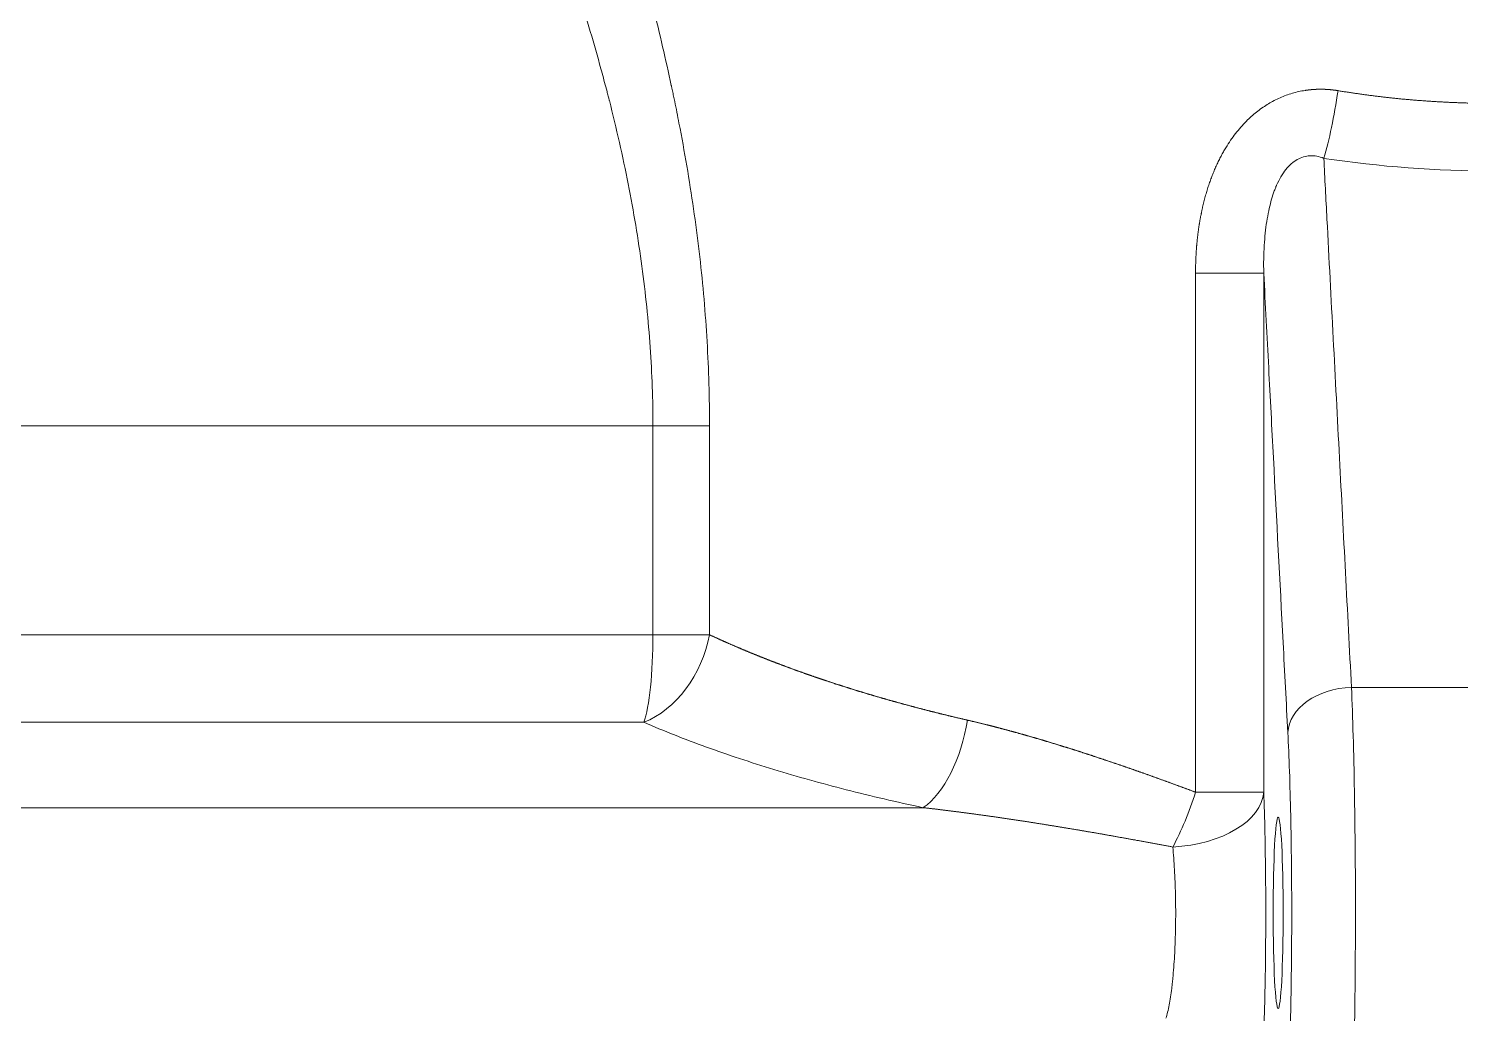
# Model space of a CAD drawing. Header units: millimetres. Extents: x 4664 to 8864, y -38 to 2932.
# Drawn here: x 8039.82 to 8059.36, y 1862 to 1875.44 of the extents above; entities that cross this region are included whole.
import ezdxf

# ---------------------------------------------------------------- set-up
doc = ezdxf.new("R2010")
doc.units = ezdxf.units.MM

msp = doc.modelspace()

# ---------------------------------------------------------------- linework, layer by layer
at = {"lineweight": 5}
for p, q in [((8055.747, 1872.103), (8055.747, 1865.017)), ((8056.678, 1872.103), (8055.747, 1872.103)), ((8056.678, 1865.017), (8056.678, 1872.103)), ((7986.918, 1870.016), (8049.112, 1870.016)), ((8048.339, 1870.016), (8048.339, 1867.166)), ((8049.112, 1867.166), (8049.112, 1870.016)), ((7986.918, 1867.166), (8049.112, 1867.166)), ((7987.445, 1865.971), (8048.214, 1865.971)), ((8056.678, 1865.017), (8055.747, 1865.017)), ((8052.029, 1864.806), (7999.933, 1864.806))]:
    msp.add_line(p, q, dxfattribs=at)
at = {"lineweight": 5, "extrusion": (0, 0, -1)}
for centre, major_axis, ratio, start_param, end_param in [((8057.498, 1874.593), (0.194, 1.291), 0.147239, 1.548635, 2.345114), ((8048.13, 1867.166), (0, -1.306), 0.160054, 4.712389, 5.867354), ((8048.13, 1867.166), (0.512, 1.201), 0.723925, 1.271257, 2.525329), ((8057.876, 1865.832), (0.869, 0.046), 0.706622, 3.215624, 4.749405), ((8051.974, 1866.001), (0.269, 1.278), 0.496345, 1.46651, 2.660432), ((8055.374, 1865.017), (-0.424, -1.235), 0.271308, 4.619582, 5.266853), ((8055.374, 1865.017), (-1.305, -0.048), 0.574398, 3.205572, 4.686148)]:
    msp.add_ellipse(centre, major_axis=major_axis, ratio=ratio, start_param=start_param, end_param=end_param, dxfattribs=at)
msp.add_ellipse((8056.875, 1863.37), major_axis=(0, 1.306), ratio=0.052408, dxfattribs=at)
at = {"lineweight": 5}
for points, knots in [([(8049.112, 1870.016), (8049.112, 1870.207), (8049.106, 1870.591), (8049.081, 1871.168), (8049.039, 1871.746), (8048.981, 1872.326), (8048.906, 1872.908), (8048.816, 1873.492), (8048.746, 1873.882), (8048.69, 1874.175), (8048.671, 1874.273), (8048.641, 1874.419), (8048.626, 1874.493), (8048.608, 1874.578), (8048.599, 1874.621), (8048.594, 1874.643), (8048.592, 1874.653), (8048.591, 1874.659), (8048.59, 1874.661), (8048.59, 1874.663), (8048.59, 1874.663), (8048.59, 1874.664), (8048.59, 1874.664), (8048.59, 1874.664), (8048.59, 1874.664), (8048.59, 1874.664), (8048.552, 1874.84), (8048.473, 1875.193), (8048.345, 1875.722), (8048.207, 1876.251), (8048.111, 1876.604), (8048.011, 1876.957), (8047.961, 1877.133), (8047.857, 1877.486), (8047.804, 1877.662), (8047.697, 1878.015), (8047.642, 1878.191), (8047.56, 1878.455), (8047.518, 1878.588), (8047.469, 1878.742), (8047.445, 1878.819), (8047.432, 1878.858), (8047.426, 1878.877), (8047.423, 1878.886), (8047.422, 1878.891), (8047.421, 1878.894), (8047.421, 1878.895), (8047.42, 1878.895), (8047.42, 1878.896), (8047.42, 1878.896), (8047.42, 1878.896), (8047.42, 1878.896), (8047.315, 1879.224), (8047.211, 1879.548), (8047.056, 1880.026), (8046.953, 1880.342), (8046.802, 1880.809), (8046.655, 1881.269), (8046.512, 1881.721), (8046.421, 1882.018), (8046.354, 1882.239), (8046.321, 1882.349), (8046.284, 1882.476), (8046.265, 1882.54), (8046.256, 1882.572), (8046.251, 1882.587), (8046.249, 1882.595), (8046.248, 1882.599), (8046.247, 1882.601), (8046.247, 1882.602), (8046.247, 1882.603), (8046.247, 1882.603), (8046.247, 1882.603), (8046.161, 1882.899), (8046.082, 1883.186), (8045.939, 1883.738), (8045.876, 1884.005), (8045.766, 1884.518), (8045.72, 1884.764), (8045.647, 1885.238), (8045.62, 1885.464), (8045.603, 1885.681)], [0, 0, 0, 0, 0.03125, 0.0625, 0.09375, 0.125, 0.15625, 0.1875, 0.21875, 0.21875, 0.234375, 0.234375, 0.242187, 0.246094, 0.248047, 0.249023, 0.249512, 0.249756, 0.249878, 0.249939, 0.249969, 0.249985, 0.249992, 0.249996, 0.249996, 0.25, 0.25, 0.28125, 0.3125, 0.34375, 0.375, 0.375, 0.40625, 0.40625, 0.4375, 0.4375, 0.46875, 0.46875, 0.484375, 0.492187, 0.496094, 0.498047, 0.499023, 0.499512, 0.499756, 0.499878, 0.499939, 0.499969, 0.499985, 0.499992, 0.499992, 0.5, 0.5, 0.5625, 0.5625, 0.59375, 0.625, 0.65625, 0.6875, 0.71875, 0.71875, 0.734375, 0.742187, 0.746094, 0.748047, 0.749023, 0.749512, 0.749756, 0.749878, 0.749939, 0.749969, 0.749969, 0.75, 0.75, 0.8125, 0.8125, 0.875, 0.875, 0.9375, 0.9375, 1, 1, 1, 1]), ([(8044.471, 1884.588), (8044.481, 1884.505), (8044.492, 1884.418), (8044.52, 1884.237), (8044.536, 1884.143), (8044.574, 1883.946), (8044.595, 1883.844), (8044.642, 1883.631), (8044.669, 1883.52), (8044.727, 1883.29), (8044.759, 1883.171), (8044.828, 1882.923), (8044.865, 1882.794), (8044.946, 1882.528), (8044.989, 1882.39), (8045.059, 1882.176), (8045.083, 1882.103), (8045.12, 1881.992), (8045.139, 1881.936), (8045.161, 1881.87), (8045.173, 1881.837), (8045.179, 1881.82), (8045.181, 1881.812), (8045.183, 1881.808), (8045.184, 1881.806), (8045.184, 1881.805), (8045.184, 1881.804), (8045.184, 1881.804), (8045.184, 1881.804), (8045.184, 1881.804), (8045.184, 1881.804), (8045.184, 1881.804), (8045.184, 1881.804), (8045.2, 1881.758), (8045.234, 1881.661), (8045.29, 1881.501), (8045.354, 1881.324), (8045.424, 1881.131), (8045.501, 1880.921), (8045.585, 1880.694), (8045.646, 1880.531), (8045.694, 1880.404), (8045.718, 1880.339), (8045.748, 1880.261), (8045.763, 1880.222), (8045.77, 1880.202), (8045.774, 1880.192), (8045.776, 1880.187), (8045.777, 1880.185), (8045.777, 1880.184), (8045.777, 1880.183), (8045.777, 1880.183), (8045.778, 1880.183), (8045.778, 1880.182), (8045.778, 1880.182), (8045.778, 1880.182), (8045.815, 1880.083), (8045.852, 1879.987), (8045.923, 1879.801), (8045.957, 1879.711), (8046.024, 1879.536), (8046.056, 1879.452), (8046.118, 1879.29), (8046.147, 1879.212), (8046.204, 1879.063), (8046.259, 1878.921), (8046.332, 1878.728), (8046.376, 1878.613), (8046.406, 1878.533), (8046.421, 1878.494), (8046.437, 1878.451), (8046.445, 1878.43), (8046.449, 1878.419), (8046.451, 1878.414), (8046.452, 1878.412), (8046.452, 1878.41), (8046.453, 1878.41), (8046.453, 1878.409), (8046.453, 1878.409), (8046.453, 1878.409), (8046.453, 1878.409), (8046.453, 1878.409), (8046.453, 1878.409), (8046.453, 1878.409), (8046.519, 1878.233), (8046.583, 1878.062), (8046.706, 1877.726), (8046.766, 1877.563), (8046.88, 1877.245), (8046.934, 1877.091), (8047.012, 1876.867), (8047.038, 1876.794), (8047.075, 1876.686), (8047.093, 1876.632), (8047.114, 1876.57), (8047.124, 1876.539), (8047.129, 1876.524), (8047.132, 1876.517), (8047.133, 1876.513), (8047.134, 1876.511), (8047.134, 1876.51), (8047.134, 1876.509), (8047.134, 1876.509), (8047.134, 1876.509), (8047.134, 1876.509), (8047.134, 1876.509), (8047.134, 1876.509), (8047.134, 1876.509), (8047.194, 1876.332), (8047.251, 1876.156), (8047.361, 1875.808), (8047.414, 1875.635), (8047.516, 1875.293), (8047.565, 1875.124), (8047.634, 1874.872), (8047.668, 1874.747), (8047.707, 1874.602), (8047.725, 1874.53), (8047.735, 1874.494), (8047.739, 1874.476), (8047.741, 1874.467), (8047.743, 1874.463), (8047.743, 1874.461), (8047.743, 1874.46), (8047.744, 1874.459), (8047.744, 1874.459), (8047.744, 1874.459), (8047.744, 1874.458), (8047.744, 1874.458), (8047.744, 1874.458), (8047.792, 1874.268), (8047.884, 1873.887), (8048.004, 1873.319), (8048.107, 1872.754), (8048.191, 1872.195), (8048.257, 1871.64), (8048.304, 1871.091), (8048.333, 1870.549), (8048.339, 1870.193), (8048.339, 1870.016)], [0, 0, 0, 0, 0.03125, 0.03125, 0.0625, 0.0625, 0.09375, 0.09375, 0.125, 0.125, 0.15625, 0.15625, 0.1875, 0.1875, 0.21875, 0.21875, 0.234375, 0.234375, 0.242188, 0.246094, 0.248047, 0.249023, 0.249512, 0.249756, 0.249878, 0.249939, 0.249969, 0.249985, 0.249992, 0.249996, 0.249998, 0.249998, 0.25, 0.25, 0.265625, 0.28125, 0.296875, 0.3125, 0.328125, 0.34375, 0.359375, 0.359375, 0.367188, 0.371094, 0.373047, 0.374023, 0.374512, 0.374756, 0.374878, 0.374939, 0.374969, 0.374985, 0.374992, 0.374996, 0.374996, 0.375, 0.375, 0.390625, 0.390625, 0.40625, 0.40625, 0.421875, 0.421875, 0.4375, 0.4375, 0.453125, 0.46875, 0.484375, 0.484375, 0.492188, 0.496094, 0.498047, 0.499023, 0.499512, 0.499756, 0.499878, 0.499939, 0.499969, 0.499985, 0.499992, 0.499996, 0.499998, 0.499998, 0.5, 0.5, 0.53125, 0.53125, 0.5625, 0.5625, 0.59375, 0.59375, 0.609375, 0.609375, 0.617188, 0.621094, 0.623047, 0.624023, 0.624512, 0.624756, 0.624878, 0.624939, 0.624969, 0.624985, 0.624992, 0.624996, 0.624998, 0.624998, 0.625, 0.625, 0.65625, 0.65625, 0.6875, 0.6875, 0.71875, 0.71875, 0.734375, 0.742188, 0.746094, 0.748047, 0.749023, 0.749512, 0.749756, 0.749878, 0.749939, 0.749969, 0.749985, 0.749992, 0.749996, 0.749996, 0.75, 0.75, 0.78125, 0.8125, 0.84375, 0.875, 0.90625, 0.9375, 0.96875, 1, 1, 1, 1]), ([(8057.692, 1874.593), (8057.69, 1874.593), (8057.687, 1874.594), (8057.681, 1874.595), (8057.676, 1874.595), (8057.671, 1874.596), (8057.665, 1874.597), (8057.66, 1874.598), (8057.655, 1874.599), (8057.649, 1874.599), (8057.644, 1874.6), (8057.638, 1874.601), (8057.633, 1874.601), (8057.628, 1874.602), (8057.622, 1874.603), (8057.617, 1874.603), (8057.612, 1874.604), (8057.606, 1874.605), (8057.601, 1874.605), (8057.596, 1874.606), (8057.59, 1874.606), (8057.585, 1874.607), (8057.58, 1874.607), (8057.574, 1874.608), (8057.569, 1874.608), (8057.564, 1874.608), (8057.558, 1874.609), (8057.553, 1874.609), (8057.548, 1874.61), (8057.542, 1874.61), (8057.537, 1874.61), (8057.532, 1874.611), (8057.527, 1874.611), (8057.521, 1874.611), (8057.516, 1874.611), (8057.511, 1874.612), (8057.505, 1874.612), (8057.5, 1874.612), (8057.495, 1874.612), (8057.489, 1874.612), (8057.484, 1874.612), (8057.479, 1874.612), (8057.474, 1874.613), (8057.468, 1874.613), (8057.463, 1874.613), (8057.458, 1874.613), (8057.452, 1874.613), (8057.447, 1874.613), (8057.442, 1874.613), (8057.437, 1874.613), (8057.431, 1874.612), (8057.426, 1874.612), (8057.421, 1874.612), (8057.416, 1874.612), (8057.41, 1874.612), (8057.405, 1874.612), (8057.4, 1874.612), (8057.395, 1874.611), (8057.389, 1874.611), (8057.384, 1874.611), (8057.379, 1874.611), (8057.374, 1874.61), (8057.368, 1874.61), (8057.363, 1874.61), (8057.358, 1874.609), (8057.353, 1874.609), (8057.347, 1874.609), (8057.342, 1874.608), (8057.337, 1874.608), (8057.332, 1874.607), (8057.326, 1874.607), (8057.321, 1874.606), (8057.316, 1874.606), (8057.311, 1874.605), (8057.306, 1874.605), (8057.3, 1874.604), (8057.295, 1874.604), (8057.29, 1874.603), (8057.285, 1874.602), (8057.28, 1874.602), (8057.274, 1874.601), (8057.269, 1874.6), (8057.264, 1874.6), (8057.259, 1874.599), (8057.254, 1874.598), (8057.248, 1874.597), (8057.215, 1874.592), (8057.155, 1874.581), (8057.068, 1874.559), (8056.983, 1874.531), (8056.9, 1874.497), (8056.819, 1874.458), (8056.742, 1874.415), (8056.667, 1874.367), (8056.595, 1874.314), (8056.525, 1874.256), (8056.453, 1874.19), (8056.381, 1874.115), (8056.309, 1874.03), (8056.241, 1873.939), (8056.186, 1873.857), (8056.143, 1873.786), (8056.111, 1873.729), (8056.08, 1873.67), (8056.05, 1873.61), (8056.021, 1873.548), (8055.994, 1873.485), (8055.969, 1873.42), (8055.944, 1873.354), (8055.921, 1873.287), (8055.9, 1873.218), (8055.879, 1873.148), (8055.861, 1873.076), (8055.848, 1873.022), (8055.84, 1872.987), (8055.836, 1872.971), (8055.833, 1872.955), (8055.829, 1872.939), (8055.826, 1872.923), (8055.823, 1872.907), (8055.82, 1872.891), (8055.816, 1872.875), (8055.813, 1872.858), (8055.81, 1872.842), (8055.807, 1872.826), (8055.805, 1872.809), (8055.802, 1872.793), (8055.799, 1872.777), (8055.796, 1872.76), (8055.794, 1872.744), (8055.791, 1872.727), (8055.789, 1872.71), (8055.787, 1872.694), (8055.784, 1872.677), (8055.782, 1872.66), (8055.78, 1872.643), (8055.778, 1872.627), (8055.776, 1872.61), (8055.774, 1872.593), (8055.772, 1872.576), (8055.77, 1872.559), (8055.768, 1872.542), (8055.767, 1872.525), (8055.765, 1872.508), (8055.764, 1872.49), (8055.762, 1872.473), (8055.761, 1872.456), (8055.759, 1872.439), (8055.758, 1872.421), (8055.757, 1872.404), (8055.756, 1872.387), (8055.755, 1872.369), (8055.754, 1872.352), (8055.753, 1872.334), (8055.752, 1872.317), (8055.751, 1872.299), (8055.75, 1872.281), (8055.75, 1872.264), (8055.749, 1872.246), (8055.749, 1872.228), (8055.748, 1872.21), (8055.748, 1872.192), (8055.748, 1872.175), (8055.747, 1872.157), (8055.747, 1872.139), (8055.747, 1872.121), (8055.747, 1872.109), (8055.747, 1872.103)], [0, 0, 0, 0, 0.00151, 0.003018, 0.004525, 0.00603, 0.007534, 0.009037, 0.010539, 0.012039, 0.013539, 0.015037, 0.016533, 0.018029, 0.019523, 0.021017, 0.022509, 0.024, 0.02549, 0.026979, 0.028466, 0.029953, 0.031439, 0.032924, 0.034408, 0.035891, 0.037373, 0.038854, 0.040334, 0.041813, 0.043292, 0.044769, 0.046246, 0.047722, 0.049197, 0.050672, 0.052146, 0.053619, 0.055091, 0.056563, 0.058034, 0.059504, 0.060974, 0.062443, 0.063912, 0.06538, 0.066847, 0.068314, 0.069781, 0.071247, 0.072713, 0.074178, 0.075643, 0.077107, 0.078571, 0.080035, 0.081498, 0.082961, 0.084424, 0.085886, 0.087348, 0.08881, 0.090272, 0.091733, 0.093195, 0.094656, 0.096117, 0.097578, 0.099039, 0.1005, 0.101961, 0.103421, 0.104882, 0.106343, 0.107804, 0.109264, 0.110725, 0.112186, 0.113648, 0.115109, 0.11657, 0.118032, 0.119494, 0.120956, 0.122418, 0.12388, 0.125343, 0.150333, 0.175236, 0.200157, 0.2252, 0.250468, 0.275045, 0.299772, 0.324733, 0.350014, 0.375695, 0.406133, 0.437043, 0.468537, 0.500723, 0.518827, 0.537069, 0.555462, 0.574023, 0.592765, 0.611703, 0.63085, 0.65022, 0.669826, 0.68968, 0.709794, 0.73018, 0.750847, 0.755337, 0.759834, 0.764336, 0.768846, 0.773362, 0.777885, 0.782416, 0.786953, 0.791497, 0.796049, 0.800608, 0.805174, 0.809748, 0.81433, 0.81892, 0.823517, 0.828122, 0.832736, 0.837357, 0.841987, 0.846625, 0.851272, 0.855927, 0.860591, 0.865263, 0.869945, 0.874635, 0.879334, 0.884043, 0.88876, 0.893487, 0.898223, 0.902969, 0.907724, 0.912489, 0.917264, 0.922048, 0.926842, 0.931646, 0.936461, 0.941285, 0.94612, 0.950965, 0.95582, 0.960686, 0.965562, 0.970449, 0.975347, 0.980256, 0.985175, 0.990106, 0.995047, 1, 1, 1, 1]), ([(8061.928, 1874.593), (8061.923, 1874.592), (8061.913, 1874.591), (8061.899, 1874.588), (8061.884, 1874.586), (8061.87, 1874.584), (8061.855, 1874.581), (8061.841, 1874.579), (8061.827, 1874.577), (8061.812, 1874.574), (8061.798, 1874.572), (8061.783, 1874.57), (8061.769, 1874.568), (8061.755, 1874.566), (8061.74, 1874.564), (8061.726, 1874.561), (8061.711, 1874.559), (8061.697, 1874.557), (8061.682, 1874.555), (8061.668, 1874.553), (8061.654, 1874.551), (8061.639, 1874.549), (8061.625, 1874.547), (8061.61, 1874.545), (8061.596, 1874.543), (8061.581, 1874.541), (8061.567, 1874.539), (8061.552, 1874.537), (8061.538, 1874.535), (8061.524, 1874.533), (8061.509, 1874.531), (8061.495, 1874.529), (8061.48, 1874.527), (8061.466, 1874.525), (8061.451, 1874.524), (8061.437, 1874.522), (8061.422, 1874.52), (8061.408, 1874.518), (8061.394, 1874.516), (8061.379, 1874.515), (8061.365, 1874.513), (8061.35, 1874.511), (8061.336, 1874.509), (8061.321, 1874.508), (8061.307, 1874.506), (8061.292, 1874.504), (8061.278, 1874.503), (8061.263, 1874.501), (8061.249, 1874.5), (8061.234, 1874.498), (8061.22, 1874.496), (8061.205, 1874.495), (8061.191, 1874.493), (8061.176, 1874.492), (8061.162, 1874.49), (8061.148, 1874.489), (8061.133, 1874.487), (8061.119, 1874.486), (8061.104, 1874.484), (8061.09, 1874.483), (8061.075, 1874.481), (8061.061, 1874.48), (8061.046, 1874.479), (8061.032, 1874.477), (8061.017, 1874.476), (8061.003, 1874.475), (8060.988, 1874.473), (8060.974, 1874.472), (8060.959, 1874.471), (8060.945, 1874.469), (8060.93, 1874.468), (8060.916, 1874.467), (8060.901, 1874.466), (8060.887, 1874.464), (8060.872, 1874.463), (8060.858, 1874.462), (8060.843, 1874.461), (8060.829, 1874.46), (8060.814, 1874.459), (8060.8, 1874.458), (8060.785, 1874.456), (8060.771, 1874.455), (8060.756, 1874.454), (8060.742, 1874.453), (8060.727, 1874.452), (8060.713, 1874.451), (8060.698, 1874.45), (8060.684, 1874.449), (8060.669, 1874.448), (8060.655, 1874.447), (8060.64, 1874.446), (8060.626, 1874.445), (8060.611, 1874.445), (8060.597, 1874.444), (8060.582, 1874.443), (8060.568, 1874.442), (8060.553, 1874.441), (8060.539, 1874.44), (8060.524, 1874.439), (8060.51, 1874.439), (8060.495, 1874.438), (8060.481, 1874.437), (8060.466, 1874.436), (8060.452, 1874.436), (8060.437, 1874.435), (8060.423, 1874.434), (8060.408, 1874.434), (8060.394, 1874.433), (8060.379, 1874.432), (8060.365, 1874.432), (8060.35, 1874.431), (8060.336, 1874.43), (8060.321, 1874.43), (8060.307, 1874.429), (8060.292, 1874.429), (8060.277, 1874.428), (8060.263, 1874.428), (8060.248, 1874.427), (8060.234, 1874.427), (8060.219, 1874.426), (8060.205, 1874.426), (8060.19, 1874.425), (8060.176, 1874.425), (8060.161, 1874.425), (8060.147, 1874.424), (8060.132, 1874.424), (8060.118, 1874.424), (8060.103, 1874.423), (8060.089, 1874.423), (8060.074, 1874.423), (8060.06, 1874.422), (8060.045, 1874.422), (8060.031, 1874.422), (8060.016, 1874.421), (8060.002, 1874.421), (8059.987, 1874.421), (8059.973, 1874.421), (8059.958, 1874.421), (8059.944, 1874.421), (8059.929, 1874.42), (8059.915, 1874.42), (8059.9, 1874.42), (8059.886, 1874.42), (8059.871, 1874.42), (8059.857, 1874.42), (8059.842, 1874.42), (8059.828, 1874.42), (8059.817, 1874.42), (8059.801, 1874.42), (8059.782, 1874.42), (8059.753, 1874.42), (8059.725, 1874.42), (8059.697, 1874.42), (8059.668, 1874.421), (8059.64, 1874.421), (8059.612, 1874.421), (8059.583, 1874.422), (8059.555, 1874.422), (8059.527, 1874.423), (8059.499, 1874.424), (8059.47, 1874.424), (8059.442, 1874.425), (8059.414, 1874.426), (8059.385, 1874.427), (8059.357, 1874.428), (8059.329, 1874.429), (8059.3, 1874.43), (8059.272, 1874.431), (8059.244, 1874.432), (8059.216, 1874.433), (8059.187, 1874.435), (8059.159, 1874.436), (8059.131, 1874.438), (8059.102, 1874.439), (8059.074, 1874.441), (8059.046, 1874.442), (8059.018, 1874.444), (8058.989, 1874.446), (8058.961, 1874.448), (8058.933, 1874.449), (8058.904, 1874.451), (8058.876, 1874.453), (8058.848, 1874.455), (8058.82, 1874.458), (8058.791, 1874.46), (8058.763, 1874.462), (8058.735, 1874.464), (8058.707, 1874.467), (8058.678, 1874.469), (8058.65, 1874.472), (8058.622, 1874.474), (8058.594, 1874.477), (8058.565, 1874.479), (8058.537, 1874.482), (8058.509, 1874.485), (8058.481, 1874.488), (8058.452, 1874.491), (8058.424, 1874.494), (8058.396, 1874.497), (8058.368, 1874.5), (8058.34, 1874.503), (8058.311, 1874.506), (8058.283, 1874.51), (8058.255, 1874.513), (8058.227, 1874.516), (8058.199, 1874.52), (8058.17, 1874.523), (8058.142, 1874.527), (8058.114, 1874.531), (8058.086, 1874.534), (8058.058, 1874.538), (8058.03, 1874.542), (8058.001, 1874.546), (8057.973, 1874.55), (8057.945, 1874.554), (8057.917, 1874.558), (8057.889, 1874.562), (8057.861, 1874.566), (8057.833, 1874.571), (8057.804, 1874.575), (8057.776, 1874.579), (8057.748, 1874.584), (8057.72, 1874.588), (8057.701, 1874.591), (8057.692, 1874.593)], [0, 0, 0, 0, 0.003455, 0.00691, 0.010363, 0.013817, 0.017269, 0.020721, 0.024172, 0.027622, 0.031072, 0.034521, 0.037969, 0.041417, 0.044864, 0.048311, 0.051757, 0.055202, 0.058647, 0.062091, 0.065534, 0.068977, 0.072419, 0.07586, 0.079301, 0.082742, 0.086181, 0.08962, 0.093059, 0.096497, 0.099934, 0.103371, 0.106807, 0.110243, 0.113678, 0.117113, 0.120547, 0.12398, 0.127413, 0.130845, 0.134277, 0.137708, 0.141139, 0.144569, 0.147999, 0.151428, 0.154857, 0.158285, 0.161713, 0.16514, 0.168566, 0.171992, 0.175418, 0.178843, 0.182268, 0.185692, 0.189116, 0.192539, 0.195962, 0.199384, 0.202806, 0.206228, 0.209649, 0.213069, 0.216489, 0.219909, 0.223328, 0.226747, 0.230165, 0.233583, 0.237001, 0.240418, 0.243835, 0.247251, 0.250667, 0.254082, 0.257497, 0.260912, 0.264327, 0.26774, 0.271154, 0.274567, 0.27798, 0.281393, 0.284805, 0.288217, 0.291628, 0.295039, 0.29845, 0.30186, 0.305271, 0.30868, 0.31209, 0.315499, 0.318908, 0.322316, 0.325724, 0.329132, 0.33254, 0.335947, 0.339354, 0.342761, 0.346167, 0.349574, 0.35298, 0.356385, 0.359791, 0.363196, 0.3666, 0.370005, 0.373409, 0.376814, 0.380217, 0.383621, 0.387024, 0.390428, 0.39383, 0.397233, 0.400636, 0.404038, 0.40744, 0.410842, 0.414244, 0.417645, 0.421047, 0.424448, 0.427849, 0.431249, 0.43465, 0.43805, 0.441451, 0.444851, 0.448251, 0.451651, 0.45505, 0.45845, 0.461849, 0.465248, 0.468647, 0.472046, 0.475445, 0.478844, 0.482243, 0.485641, 0.48904, 0.492438, 0.495836, 0.499234, 0.5, 0.506625, 0.513251, 0.519877, 0.526504, 0.533131, 0.539758, 0.546386, 0.553015, 0.559644, 0.566273, 0.572904, 0.579535, 0.586166, 0.592799, 0.599432, 0.606066, 0.612701, 0.619337, 0.625973, 0.632611, 0.639249, 0.645889, 0.652529, 0.659171, 0.665813, 0.672457, 0.679102, 0.685748, 0.692395, 0.699043, 0.705693, 0.712344, 0.718997, 0.72565, 0.732305, 0.738962, 0.74562, 0.752279, 0.75894, 0.765603, 0.772267, 0.778932, 0.7856, 0.792269, 0.798939, 0.805612, 0.812286, 0.818962, 0.82564, 0.832319, 0.839001, 0.845684, 0.85237, 0.859057, 0.865746, 0.872438, 0.879131, 0.885826, 0.892524, 0.899224, 0.905926, 0.91263, 0.919337, 0.926045, 0.932756, 0.93947, 0.946185, 0.952904, 0.959624, 0.966347, 0.973073, 0.979801, 0.986531, 0.993264, 1, 1, 1, 1]), ([(8056.678, 1872.103), (8056.677, 1872.169), (8056.676, 1872.234), (8056.679, 1872.36), (8056.681, 1872.421), (8056.688, 1872.538), (8056.693, 1872.595), (8056.704, 1872.704), (8056.711, 1872.756), (8056.727, 1872.857), (8056.736, 1872.905), (8056.755, 1872.996), (8056.765, 1873.04), (8056.788, 1873.122), (8056.8, 1873.161), (8056.819, 1873.216), (8056.829, 1873.243), (8056.841, 1873.272), (8056.847, 1873.287), (8056.85, 1873.294), (8056.852, 1873.297), (8056.853, 1873.299), (8056.853, 1873.3), (8056.853, 1873.3), (8056.853, 1873.3), (8056.853, 1873.301), (8056.853, 1873.301), (8056.853, 1873.301), (8056.853, 1873.301), (8056.853, 1873.301), (8056.872, 1873.343), (8056.892, 1873.382), (8056.934, 1873.454), (8056.957, 1873.487), (8057.004, 1873.546), (8057.029, 1873.572), (8057.08, 1873.617), (8057.107, 1873.637), (8057.162, 1873.668), (8057.191, 1873.68), (8057.249, 1873.698), (8057.279, 1873.703), (8057.34, 1873.706), (8057.371, 1873.704), (8057.434, 1873.692), (8057.466, 1873.683), (8057.498, 1873.669)], [0, 0, 0, 0, 0.0625, 0.0625, 0.125, 0.125, 0.1875, 0.1875, 0.25, 0.25, 0.3125, 0.3125, 0.375, 0.375, 0.4375, 0.4375, 0.46875, 0.484375, 0.492188, 0.496094, 0.498047, 0.499023, 0.499512, 0.499756, 0.499878, 0.499939, 0.499969, 0.499985, 0.499985, 0.5, 0.5, 0.5625, 0.5625, 0.625, 0.625, 0.6875, 0.6875, 0.75, 0.75, 0.8125, 0.8125, 0.875, 0.875, 0.9375, 0.9375, 1, 1, 1, 1]), ([(8057.498, 1873.669), (8058.26, 1873.555), (8059.036, 1873.496), (8060.59, 1873.497), (8061.36, 1873.555), (8062.122, 1873.669)], [0, 0, 0, 0, 0.5, 0.5, 1, 1, 1, 1]), ([(8057.498, 1873.669), (8057.512, 1873.393), (8057.527, 1873.117), (8057.598, 1871.754), (8057.655, 1870.667), (8057.767, 1868.536), (8057.821, 1867.492), (8057.876, 1866.448)], [0, 0, 0, 0, 0.114698, 0.114698, 0.566236, 0.566236, 1, 1, 1, 1]), ([(8057.007, 1865.832), (8056.985, 1866.242), (8056.964, 1866.652), (8056.898, 1867.902), (8056.854, 1868.741), (8056.789, 1869.99), (8056.767, 1870.401), (8056.723, 1871.241), (8056.701, 1871.672), (8056.678, 1872.103)], [0, 0, 0, 0, 0.196221, 0.196221, 0.597749, 0.597749, 0.793971, 0.793971, 1, 1, 1, 1]), ([(8052.633, 1866.001), (8052.628, 1866.002), (8052.618, 1866.004), (8052.602, 1866.008), (8052.587, 1866.011), (8052.572, 1866.015), (8052.557, 1866.018), (8052.542, 1866.022), (8052.526, 1866.026), (8052.511, 1866.029), (8052.496, 1866.033), (8052.481, 1866.036), (8052.466, 1866.04), (8052.451, 1866.043), (8052.436, 1866.047), (8052.42, 1866.051), (8052.405, 1866.054), (8052.39, 1866.058), (8052.375, 1866.062), (8052.36, 1866.065), (8052.345, 1866.069), (8052.33, 1866.073), (8052.315, 1866.076), (8052.3, 1866.08), (8052.285, 1866.084), (8052.27, 1866.087), (8052.255, 1866.091), (8052.24, 1866.095), (8052.225, 1866.099), (8052.21, 1866.102), (8052.195, 1866.106), (8052.18, 1866.11), (8052.165, 1866.114), (8052.15, 1866.117), (8052.135, 1866.121), (8052.12, 1866.125), (8052.105, 1866.129), (8052.09, 1866.133), (8052.075, 1866.136), (8052.06, 1866.14), (8052.045, 1866.144), (8052.031, 1866.148), (8052.016, 1866.152), (8052.001, 1866.156), (8051.986, 1866.159), (8051.971, 1866.163), (8051.956, 1866.167), (8051.942, 1866.171), (8051.927, 1866.175), (8051.912, 1866.179), (8051.897, 1866.183), (8051.882, 1866.187), (8051.868, 1866.191), (8051.853, 1866.195), (8051.838, 1866.199), (8051.823, 1866.203), (8051.809, 1866.207), (8051.794, 1866.21), (8051.779, 1866.214), (8051.764, 1866.218), (8051.75, 1866.222), (8051.735, 1866.226), (8051.72, 1866.231), (8051.706, 1866.235), (8051.691, 1866.239), (8051.676, 1866.243), (8051.662, 1866.247), (8051.647, 1866.251), (8051.632, 1866.255), (8051.618, 1866.259), (8051.603, 1866.263), (8051.589, 1866.267), (8051.574, 1866.271), (8051.56, 1866.275), (8051.545, 1866.279), (8051.53, 1866.284), (8051.516, 1866.288), (8051.501, 1866.292), (8051.487, 1866.296), (8051.472, 1866.3), (8051.458, 1866.304), (8051.443, 1866.309), (8051.429, 1866.313), (8051.415, 1866.317), (8051.4, 1866.321), (8051.386, 1866.325), (8051.371, 1866.33), (8051.357, 1866.334), (8051.342, 1866.338), (8051.328, 1866.342), (8051.314, 1866.347), (8051.299, 1866.351), (8051.285, 1866.355), (8051.271, 1866.359), (8051.256, 1866.364), (8051.242, 1866.368), (8051.228, 1866.372), (8051.213, 1866.377), (8051.199, 1866.381), (8051.185, 1866.385), (8051.17, 1866.39), (8051.156, 1866.394), (8051.142, 1866.398), (8051.128, 1866.403), (8051.113, 1866.407), (8051.099, 1866.411), (8051.085, 1866.416), (8051.071, 1866.42), (8051.057, 1866.425), (8051.042, 1866.429), (8051.028, 1866.434), (8051.014, 1866.438), (8051, 1866.442), (8050.986, 1866.447), (8050.972, 1866.451), (8050.958, 1866.456), (8050.944, 1866.46), (8050.929, 1866.465), (8050.915, 1866.469), (8050.901, 1866.474), (8050.887, 1866.478), (8050.873, 1866.483), (8050.859, 1866.487), (8050.845, 1866.492), (8050.831, 1866.496), (8050.817, 1866.501), (8050.803, 1866.506), (8050.789, 1866.51), (8050.775, 1866.515), (8050.761, 1866.519), (8050.747, 1866.524), (8050.734, 1866.529), (8050.72, 1866.533), (8050.706, 1866.538), (8050.692, 1866.542), (8050.678, 1866.547), (8050.664, 1866.552), (8050.65, 1866.556), (8050.637, 1866.561), (8050.623, 1866.566), (8050.609, 1866.57), (8050.595, 1866.575), (8050.581, 1866.58), (8050.568, 1866.584), (8050.554, 1866.589), (8050.54, 1866.594), (8050.526, 1866.599), (8050.513, 1866.603), (8050.499, 1866.608), (8050.485, 1866.613), (8050.472, 1866.618), (8050.458, 1866.622), (8050.444, 1866.627), (8050.431, 1866.632), (8050.417, 1866.637), (8050.403, 1866.642), (8050.39, 1866.647), (8050.376, 1866.651), (8050.363, 1866.656), (8050.349, 1866.661), (8050.335, 1866.666), (8050.322, 1866.671), (8050.308, 1866.676), (8050.295, 1866.68), (8050.281, 1866.685), (8050.268, 1866.69), (8050.254, 1866.695), (8050.241, 1866.7), (8050.228, 1866.705), (8050.214, 1866.71), (8050.201, 1866.715), (8050.187, 1866.72), (8050.174, 1866.725), (8050.161, 1866.73), (8050.147, 1866.735), (8050.134, 1866.74), (8050.12, 1866.745), (8050.107, 1866.75), (8050.094, 1866.755), (8050.081, 1866.76), (8050.067, 1866.765), (8050.054, 1866.77), (8050.041, 1866.775), (8050.028, 1866.78), (8050.014, 1866.785), (8050.001, 1866.79), (8049.988, 1866.795), (8049.975, 1866.8), (8049.961, 1866.805), (8049.948, 1866.81), (8049.935, 1866.816), (8049.922, 1866.821), (8049.909, 1866.826), (8049.896, 1866.831), (8049.883, 1866.836), (8049.87, 1866.841), (8049.857, 1866.846), (8049.844, 1866.852), (8049.831, 1866.857), (8049.818, 1866.862), (8049.805, 1866.867), (8049.792, 1866.872), (8049.779, 1866.878), (8049.766, 1866.883), (8049.753, 1866.888), (8049.74, 1866.893), (8049.727, 1866.898), (8049.714, 1866.904), (8049.701, 1866.909), (8049.688, 1866.914), (8049.675, 1866.92), (8049.662, 1866.925), (8049.65, 1866.93), (8049.637, 1866.935), (8049.624, 1866.941), (8049.611, 1866.946), (8049.598, 1866.951), (8049.586, 1866.957), (8049.573, 1866.962), (8049.56, 1866.967), (8049.547, 1866.973), (8049.535, 1866.978), (8049.522, 1866.984), (8049.509, 1866.989), (8049.497, 1866.994), (8049.484, 1867), (8049.471, 1867.005), (8049.459, 1867.011), (8049.446, 1867.016), (8049.434, 1867.021), (8049.421, 1867.027), (8049.409, 1867.032), (8049.396, 1867.038), (8049.383, 1867.043), (8049.371, 1867.049), (8049.358, 1867.054), (8049.346, 1867.06), (8049.334, 1867.065), (8049.321, 1867.071), (8049.309, 1867.076), (8049.296, 1867.082), (8049.284, 1867.087), (8049.271, 1867.093), (8049.259, 1867.099), (8049.247, 1867.104), (8049.234, 1867.11), (8049.222, 1867.115), (8049.21, 1867.121), (8049.197, 1867.127), (8049.185, 1867.132), (8049.173, 1867.138), (8049.161, 1867.143), (8049.148, 1867.149), (8049.136, 1867.155), (8049.124, 1867.16), (8049.116, 1867.164), (8049.112, 1867.166)], [0, 0, 0, 0, 0.0038, 0.007601, 0.011403, 0.015206, 0.01901, 0.022815, 0.026621, 0.030428, 0.034236, 0.038046, 0.041856, 0.045667, 0.049479, 0.053293, 0.057107, 0.060922, 0.064739, 0.068556, 0.072375, 0.076194, 0.080015, 0.083837, 0.087659, 0.091483, 0.095308, 0.099134, 0.102961, 0.106789, 0.110618, 0.114448, 0.118279, 0.122111, 0.125944, 0.129778, 0.133613, 0.13745, 0.141287, 0.145125, 0.148965, 0.152805, 0.156647, 0.16049, 0.164333, 0.168178, 0.172024, 0.175871, 0.179719, 0.183568, 0.187418, 0.191269, 0.195121, 0.198974, 0.202828, 0.206684, 0.21054, 0.214398, 0.218256, 0.222116, 0.225976, 0.229838, 0.233701, 0.237565, 0.24143, 0.245296, 0.249163, 0.253031, 0.2569, 0.260771, 0.264642, 0.268514, 0.272388, 0.276263, 0.280138, 0.284015, 0.287893, 0.291772, 0.295652, 0.299533, 0.303415, 0.307298, 0.311183, 0.315068, 0.318954, 0.322842, 0.326731, 0.33062, 0.334511, 0.338403, 0.342296, 0.34619, 0.350085, 0.353982, 0.357879, 0.361777, 0.365677, 0.369577, 0.373479, 0.377382, 0.381286, 0.385191, 0.389097, 0.393004, 0.396912, 0.400822, 0.404732, 0.408644, 0.412556, 0.41647, 0.420385, 0.424301, 0.428218, 0.432136, 0.436055, 0.439976, 0.443897, 0.44782, 0.451744, 0.455668, 0.459594, 0.463521, 0.467449, 0.471379, 0.475309, 0.47924, 0.483173, 0.487106, 0.491041, 0.494977, 0.498914, 0.502852, 0.506791, 0.510732, 0.514673, 0.518616, 0.522559, 0.526504, 0.53045, 0.534397, 0.538345, 0.542294, 0.546245, 0.550196, 0.554149, 0.558103, 0.562058, 0.566014, 0.569971, 0.573929, 0.577888, 0.581849, 0.58581, 0.589773, 0.593737, 0.597702, 0.601668, 0.605635, 0.609604, 0.613573, 0.617544, 0.621516, 0.625489, 0.629463, 0.633438, 0.637414, 0.641391, 0.64537, 0.64935, 0.653331, 0.657313, 0.661296, 0.66528, 0.669265, 0.673252, 0.67724, 0.681228, 0.685218, 0.689209, 0.693202, 0.697195, 0.70119, 0.705185, 0.709182, 0.71318, 0.717179, 0.721179, 0.725181, 0.729183, 0.733187, 0.737192, 0.741198, 0.745205, 0.749213, 0.753223, 0.757233, 0.761245, 0.765258, 0.769272, 0.773287, 0.777304, 0.781321, 0.78534, 0.78936, 0.793381, 0.797403, 0.801426, 0.805451, 0.809476, 0.813503, 0.817531, 0.82156, 0.82559, 0.829622, 0.833655, 0.837688, 0.841723, 0.845759, 0.849797, 0.853835, 0.857875, 0.861915, 0.865957, 0.87, 0.874045, 0.87809, 0.882137, 0.886185, 0.890233, 0.894284, 0.898335, 0.902387, 0.906441, 0.910496, 0.914552, 0.918609, 0.922667, 0.926727, 0.930788, 0.934849, 0.938912, 0.942977, 0.947042, 0.951109, 0.955176, 0.959245, 0.963316, 0.967387, 0.971459, 0.975533, 0.979608, 0.983684, 0.987761, 0.99184, 0.995919, 1, 1, 1, 1]), ([(8057.876, 1866.448), (8057.893, 1866.043), (8057.907, 1865.556), (8057.92, 1864.77), (8057.924, 1864.496), (8057.929, 1863.934), (8057.93, 1863.652), (8057.93, 1863.084), (8057.928, 1862.796), (8057.924, 1862.238), (8057.92, 1861.967), (8057.911, 1861.44), (8057.905, 1861.186), (8057.892, 1860.714), (8057.885, 1860.495), (8057.876, 1860.292)], [0, 0, 0, 0, 0.25, 0.25, 0.375, 0.375, 0.5, 0.5, 0.625, 0.625, 0.75, 0.75, 0.875, 0.875, 1, 1, 1, 1]), ([(8048.214, 1865.971), (8048.488, 1865.854), (8048.772, 1865.741), (8049.365, 1865.527), (8049.672, 1865.424), (8050.309, 1865.23), (8050.638, 1865.138), (8051.317, 1864.965), (8051.668, 1864.883), (8052.029, 1864.806)], [0, 0, 0, 0, 0.25, 0.25, 0.5, 0.5, 0.75, 0.75, 1, 1, 1, 1]), ([(8055.747, 1865.017), (8055.741, 1865.019), (8055.73, 1865.024), (8055.713, 1865.03), (8055.696, 1865.036), (8055.679, 1865.043), (8055.663, 1865.049), (8055.646, 1865.055), (8055.629, 1865.061), (8055.612, 1865.068), (8055.596, 1865.074), (8055.579, 1865.08), (8055.562, 1865.086), (8055.545, 1865.092), (8055.529, 1865.098), (8055.512, 1865.104), (8055.496, 1865.111), (8055.479, 1865.117), (8055.463, 1865.123), (8055.446, 1865.129), (8055.43, 1865.135), (8055.413, 1865.141), (8055.397, 1865.147), (8055.38, 1865.153), (8055.364, 1865.159), (8055.347, 1865.165), (8055.331, 1865.171), (8055.315, 1865.177), (8055.298, 1865.183), (8055.282, 1865.188), (8055.266, 1865.194), (8055.25, 1865.2), (8055.233, 1865.206), (8055.217, 1865.212), (8055.201, 1865.218), (8055.185, 1865.223), (8055.169, 1865.229), (8055.153, 1865.235), (8055.137, 1865.241), (8055.121, 1865.246), (8055.105, 1865.252), (8055.089, 1865.258), (8055.073, 1865.263), (8055.057, 1865.269), (8055.041, 1865.275), (8055.025, 1865.28), (8055.009, 1865.286), (8054.993, 1865.291), (8054.977, 1865.297), (8054.962, 1865.303), (8054.946, 1865.308), (8054.93, 1865.314), (8054.914, 1865.319), (8054.899, 1865.325), (8054.883, 1865.33), (8054.867, 1865.336), (8054.852, 1865.341), (8054.836, 1865.346), (8054.821, 1865.352), (8054.805, 1865.357), (8054.789, 1865.363), (8054.774, 1865.368), (8054.758, 1865.373), (8054.743, 1865.379), (8054.728, 1865.384), (8054.712, 1865.389), (8054.697, 1865.394), (8054.681, 1865.4), (8054.666, 1865.405), (8054.651, 1865.41), (8054.635, 1865.415), (8054.62, 1865.42), (8054.605, 1865.426), (8054.59, 1865.431), (8054.574, 1865.436), (8054.559, 1865.441), (8054.544, 1865.446), (8054.529, 1865.451), (8054.514, 1865.456), (8054.499, 1865.461), (8054.484, 1865.466), (8054.469, 1865.471), (8054.454, 1865.476), (8054.439, 1865.481), (8054.424, 1865.486), (8054.409, 1865.491), (8054.394, 1865.496), (8054.379, 1865.501), (8054.364, 1865.506), (8054.349, 1865.511), (8054.335, 1865.516), (8054.32, 1865.521), (8054.305, 1865.525), (8054.29, 1865.53), (8054.276, 1865.535), (8054.261, 1865.54), (8054.246, 1865.545), (8054.232, 1865.549), (8054.217, 1865.554), (8054.202, 1865.559), (8054.188, 1865.564), (8054.173, 1865.568), (8054.159, 1865.573), (8054.144, 1865.578), (8054.13, 1865.582), (8054.115, 1865.587), (8054.101, 1865.591), (8054.086, 1865.596), (8054.072, 1865.601), (8054.058, 1865.605), (8054.043, 1865.61), (8054.029, 1865.614), (8054.015, 1865.619), (8054, 1865.623), (8053.986, 1865.628), (8053.972, 1865.632), (8053.958, 1865.636), (8053.944, 1865.641), (8053.929, 1865.645), (8053.915, 1865.65), (8053.901, 1865.654), (8053.887, 1865.658), (8053.873, 1865.663), (8053.859, 1865.667), (8053.845, 1865.671), (8053.831, 1865.676), (8053.817, 1865.68), (8053.803, 1865.684), (8053.789, 1865.688), (8053.775, 1865.693), (8053.762, 1865.697), (8053.748, 1865.701), (8053.734, 1865.705), (8053.72, 1865.709), (8053.706, 1865.713), (8053.693, 1865.717), (8053.679, 1865.722), (8053.665, 1865.726), (8053.651, 1865.73), (8053.638, 1865.734), (8053.624, 1865.738), (8053.611, 1865.742), (8053.597, 1865.746), (8053.583, 1865.75), (8053.57, 1865.754), (8053.556, 1865.758), (8053.543, 1865.762), (8053.529, 1865.766), (8053.516, 1865.769), (8053.503, 1865.773), (8053.489, 1865.777), (8053.476, 1865.781), (8053.462, 1865.785), (8053.449, 1865.789), (8053.436, 1865.792), (8053.423, 1865.796), (8053.409, 1865.8), (8053.396, 1865.804), (8053.383, 1865.808), (8053.37, 1865.811), (8053.357, 1865.815), (8053.343, 1865.819), (8053.33, 1865.822), (8053.317, 1865.826), (8053.304, 1865.83), (8053.291, 1865.833), (8053.278, 1865.837), (8053.265, 1865.84), (8053.252, 1865.844), (8053.239, 1865.847), (8053.226, 1865.851), (8053.213, 1865.854), (8053.2, 1865.858), (8053.188, 1865.861), (8053.175, 1865.865), (8053.162, 1865.868), (8053.149, 1865.872), (8053.136, 1865.875), (8053.124, 1865.879), (8053.111, 1865.882), (8053.098, 1865.885), (8053.086, 1865.889), (8053.073, 1865.892), (8053.06, 1865.895), (8053.048, 1865.899), (8053.035, 1865.902), (8053.023, 1865.905), (8053.01, 1865.908), (8052.998, 1865.912), (8052.985, 1865.915), (8052.973, 1865.918), (8052.96, 1865.921), (8052.948, 1865.924), (8052.935, 1865.928), (8052.923, 1865.931), (8052.911, 1865.934), (8052.898, 1865.937), (8052.886, 1865.94), (8052.874, 1865.943), (8052.861, 1865.946), (8052.849, 1865.949), (8052.837, 1865.952), (8052.825, 1865.955), (8052.813, 1865.958), (8052.8, 1865.961), (8052.788, 1865.964), (8052.776, 1865.967), (8052.764, 1865.97), (8052.752, 1865.973), (8052.74, 1865.976), (8052.728, 1865.979), (8052.716, 1865.981), (8052.704, 1865.984), (8052.692, 1865.987), (8052.68, 1865.99), (8052.668, 1865.993), (8052.656, 1865.995), (8052.645, 1865.998), (8052.637, 1866), (8052.633, 1866.001)], [0, 0, 0, 0, 0.005293, 0.01058, 0.015861, 0.021134, 0.026402, 0.031663, 0.036918, 0.042166, 0.047407, 0.052642, 0.057871, 0.063093, 0.068309, 0.073519, 0.078722, 0.083918, 0.089108, 0.094292, 0.099469, 0.10464, 0.109804, 0.114962, 0.120113, 0.125258, 0.130397, 0.135529, 0.140655, 0.145774, 0.150887, 0.155993, 0.161093, 0.166187, 0.171274, 0.176354, 0.181429, 0.186497, 0.191558, 0.196613, 0.201662, 0.206704, 0.21174, 0.216769, 0.221792, 0.226809, 0.231819, 0.236823, 0.241821, 0.246812, 0.251796, 0.256775, 0.261746, 0.266712, 0.271671, 0.276624, 0.28157, 0.28651, 0.291443, 0.296371, 0.301291, 0.306206, 0.311114, 0.316015, 0.320911, 0.3258, 0.330682, 0.335558, 0.340428, 0.345292, 0.350149, 0.355, 0.359844, 0.364682, 0.369514, 0.374339, 0.379158, 0.383971, 0.388777, 0.393577, 0.39837, 0.403158, 0.407938, 0.412713, 0.417481, 0.422243, 0.426999, 0.431748, 0.436491, 0.441227, 0.445958, 0.450682, 0.455399, 0.460111, 0.464816, 0.469514, 0.474207, 0.478893, 0.483572, 0.488246, 0.492913, 0.497574, 0.502228, 0.506877, 0.511518, 0.516154, 0.520783, 0.525406, 0.530023, 0.534634, 0.539238, 0.543836, 0.548427, 0.553013, 0.557592, 0.562165, 0.566731, 0.571291, 0.575845, 0.580393, 0.584935, 0.58947, 0.593999, 0.598521, 0.603038, 0.607548, 0.612052, 0.61655, 0.621041, 0.625526, 0.630005, 0.634478, 0.638944, 0.643404, 0.647858, 0.652306, 0.656748, 0.661183, 0.665612, 0.670035, 0.674452, 0.678862, 0.683266, 0.687664, 0.692056, 0.696442, 0.700821, 0.705194, 0.709561, 0.713922, 0.718277, 0.722625, 0.726967, 0.731303, 0.735633, 0.739957, 0.744274, 0.748586, 0.752891, 0.75719, 0.761482, 0.765769, 0.770049, 0.774324, 0.778592, 0.782854, 0.78711, 0.791359, 0.795603, 0.79984, 0.804071, 0.808297, 0.812515, 0.816728, 0.820935, 0.825136, 0.82933, 0.833518, 0.8377, 0.841876, 0.846046, 0.85021, 0.854368, 0.858519, 0.862665, 0.866804, 0.870938, 0.875065, 0.879186, 0.883301, 0.88741, 0.891513, 0.895609, 0.8997, 0.903785, 0.907863, 0.911936, 0.916002, 0.920062, 0.924117, 0.928165, 0.932207, 0.936243, 0.940273, 0.944297, 0.948315, 0.952327, 0.956333, 0.960333, 0.964327, 0.968314, 0.972296, 0.976272, 0.980242, 0.984205, 0.988163, 0.992115, 0.99606, 1, 1, 1, 1]), ([(8057.007, 1860.907), (8057.015, 1861.07), (8057.023, 1861.245), (8057.036, 1861.622), (8057.042, 1861.826), (8057.051, 1862.247), (8057.054, 1862.464), (8057.059, 1862.911), (8057.06, 1863.141), (8057.06, 1863.823), (8057.055, 1864.281), (8057.037, 1865.119), (8057.024, 1865.507), (8057.007, 1865.832)], [0, 0, 0, 0, 0.125, 0.125, 0.25, 0.25, 0.375, 0.375, 0.5, 0.5, 0.75, 0.75, 1, 1, 1, 1]), ([(8056.615, 1860.738), (8056.636, 1860.91), (8056.654, 1861.165), (8056.676, 1861.647), (8056.682, 1861.82), (8056.693, 1862.192), (8056.697, 1862.391), (8056.706, 1863.001), (8056.707, 1863.435), (8056.701, 1864.06), (8056.698, 1864.267), (8056.69, 1864.657), (8056.685, 1864.842), (8056.678, 1865.017)], [0, 0, 0, 0, 0.25, 0.25, 0.375, 0.375, 0.5, 0.5, 0.75, 0.75, 0.875, 0.875, 1, 1, 1, 1]), ([(8052.029, 1864.806), (8052.034, 1864.806), (8052.046, 1864.804), (8052.063, 1864.802), (8052.081, 1864.8), (8052.098, 1864.798), (8052.116, 1864.796), (8052.133, 1864.794), (8052.151, 1864.792), (8052.169, 1864.79), (8052.186, 1864.788), (8052.204, 1864.786), (8052.222, 1864.784), (8052.24, 1864.781), (8052.258, 1864.779), (8052.276, 1864.777), (8052.294, 1864.775), (8052.312, 1864.773), (8052.33, 1864.77), (8052.348, 1864.768), (8052.366, 1864.766), (8052.385, 1864.764), (8052.403, 1864.761), (8052.421, 1864.759), (8052.44, 1864.757), (8052.458, 1864.754), (8052.476, 1864.752), (8052.495, 1864.75), (8052.514, 1864.747), (8052.532, 1864.745), (8052.551, 1864.742), (8052.57, 1864.74), (8052.588, 1864.737), (8052.607, 1864.735), (8052.626, 1864.732), (8052.645, 1864.73), (8052.664, 1864.727), (8052.683, 1864.725), (8052.702, 1864.722), (8052.721, 1864.72), (8052.74, 1864.717), (8052.759, 1864.714), (8052.779, 1864.712), (8052.798, 1864.709), (8052.817, 1864.706), (8052.837, 1864.704), (8052.856, 1864.701), (8052.876, 1864.698), (8052.895, 1864.696), (8052.915, 1864.693), (8052.934, 1864.69), (8052.954, 1864.687), (8052.974, 1864.685), (8052.993, 1864.682), (8053.013, 1864.679), (8053.033, 1864.676), (8053.053, 1864.673), (8053.073, 1864.67), (8053.093, 1864.667), (8053.113, 1864.664), (8053.133, 1864.661), (8053.153, 1864.658), (8053.173, 1864.655), (8053.194, 1864.652), (8053.214, 1864.649), (8053.234, 1864.646), (8053.255, 1864.643), (8053.275, 1864.64), (8053.296, 1864.637), (8053.316, 1864.634), (8053.337, 1864.631), (8053.357, 1864.628), (8053.378, 1864.625), (8053.399, 1864.622), (8053.42, 1864.618), (8053.44, 1864.615), (8053.461, 1864.612), (8053.482, 1864.609), (8053.503, 1864.605), (8053.524, 1864.602), (8053.545, 1864.599), (8053.566, 1864.596), (8053.587, 1864.592), (8053.609, 1864.589), (8053.63, 1864.586), (8053.651, 1864.582), (8053.672, 1864.579), (8053.694, 1864.575), (8053.715, 1864.572), (8053.737, 1864.568), (8053.758, 1864.565), (8053.78, 1864.561), (8053.802, 1864.558), (8053.823, 1864.554), (8053.845, 1864.551), (8053.867, 1864.547), (8053.889, 1864.544), (8053.91, 1864.54), (8053.932, 1864.537), (8053.954, 1864.533), (8053.976, 1864.529), (8053.998, 1864.526), (8054.021, 1864.522), (8054.043, 1864.518), (8054.065, 1864.515), (8054.087, 1864.511), (8054.109, 1864.507), (8054.132, 1864.503), (8054.154, 1864.5), (8054.177, 1864.496), (8054.199, 1864.492), (8054.222, 1864.488), (8054.244, 1864.484), (8054.267, 1864.48), (8054.29, 1864.476), (8054.312, 1864.473), (8054.335, 1864.469), (8054.358, 1864.465), (8054.381, 1864.461), (8054.404, 1864.457), (8054.427, 1864.453), (8054.45, 1864.449), (8054.473, 1864.445), (8054.496, 1864.441), (8054.519, 1864.437), (8054.543, 1864.432), (8054.566, 1864.428), (8054.589, 1864.424), (8054.612, 1864.42), (8054.636, 1864.416), (8054.659, 1864.412), (8054.683, 1864.408), (8054.706, 1864.403), (8054.73, 1864.399), (8054.754, 1864.395), (8054.777, 1864.391), (8054.801, 1864.386), (8054.825, 1864.382), (8054.849, 1864.378), (8054.873, 1864.373), (8054.897, 1864.369), (8054.921, 1864.365), (8054.945, 1864.36), (8054.969, 1864.356), (8054.993, 1864.352), (8055.017, 1864.347), (8055.041, 1864.343), (8055.066, 1864.338), (8055.09, 1864.334), (8055.114, 1864.329), (8055.139, 1864.325), (8055.163, 1864.32), (8055.188, 1864.316), (8055.212, 1864.311), (8055.237, 1864.306), (8055.262, 1864.302), (8055.286, 1864.297), (8055.311, 1864.293), (8055.336, 1864.288), (8055.361, 1864.283), (8055.386, 1864.279), (8055.411, 1864.274), (8055.427, 1864.271), (8055.436, 1864.269)], [0, 0, 0, 0, 0.005187, 0.010387, 0.0156, 0.020825, 0.026064, 0.031314, 0.036578, 0.041854, 0.047143, 0.052445, 0.05776, 0.063087, 0.068427, 0.073779, 0.079145, 0.084523, 0.089914, 0.095318, 0.100734, 0.106163, 0.111605, 0.11706, 0.122527, 0.128007, 0.1335, 0.139006, 0.144525, 0.150056, 0.1556, 0.161157, 0.166726, 0.172308, 0.177903, 0.183511, 0.189132, 0.194765, 0.200411, 0.20607, 0.211742, 0.217427, 0.223124, 0.228834, 0.234557, 0.240293, 0.246041, 0.251802, 0.257576, 0.263363, 0.269163, 0.274975, 0.2808, 0.286638, 0.292489, 0.298353, 0.304229, 0.310119, 0.316021, 0.321936, 0.327863, 0.333804, 0.339757, 0.345723, 0.351702, 0.357694, 0.363699, 0.369716, 0.375746, 0.381789, 0.387845, 0.393914, 0.399995, 0.40609, 0.412197, 0.418317, 0.42445, 0.430596, 0.436754, 0.442926, 0.44911, 0.455307, 0.461517, 0.46774, 0.473975, 0.480224, 0.486485, 0.492759, 0.499046, 0.505346, 0.511659, 0.517984, 0.524323, 0.530674, 0.537038, 0.543415, 0.549805, 0.556207, 0.562623, 0.569051, 0.575493, 0.581947, 0.588414, 0.594894, 0.601386, 0.607892, 0.61441, 0.620942, 0.627486, 0.634043, 0.640613, 0.647196, 0.653791, 0.6604, 0.667021, 0.673656, 0.680303, 0.686963, 0.693636, 0.700321, 0.70702, 0.713732, 0.720456, 0.727193, 0.733944, 0.740707, 0.747483, 0.754271, 0.761073, 0.767888, 0.774715, 0.781556, 0.788409, 0.795275, 0.802154, 0.809046, 0.815951, 0.822868, 0.829799, 0.836742, 0.843699, 0.850668, 0.85765, 0.864645, 0.871653, 0.878674, 0.885708, 0.892754, 0.899814, 0.906886, 0.913971, 0.921069, 0.92818, 0.935304, 0.942441, 0.949591, 0.956754, 0.963929, 0.971117, 0.978319, 0.985533, 0.99276, 1, 1, 1, 1]), ([(8055.436, 1864.269), (8055.441, 1864.221), (8055.445, 1864.171), (8055.453, 1864.067), (8055.456, 1864.014), (8055.462, 1863.906), (8055.465, 1863.851), (8055.469, 1863.739), (8055.471, 1863.682), (8055.474, 1863.567), (8055.475, 1863.51), (8055.476, 1863.395), (8055.476, 1863.337), (8055.475, 1863.223), (8055.474, 1863.166), (8055.472, 1863.082), (8055.471, 1863.054), (8055.47, 1863.012), (8055.469, 1862.991), (8055.468, 1862.967), (8055.468, 1862.955), (8055.468, 1862.949), (8055.468, 1862.946), (8055.468, 1862.945), (8055.468, 1862.944), (8055.467, 1862.944), (8055.467, 1862.943), (8055.465, 1862.889), (8055.463, 1862.836), (8055.457, 1862.73), (8055.453, 1862.678), (8055.446, 1862.577), (8055.441, 1862.527), (8055.434, 1862.454), (8055.432, 1862.431), (8055.428, 1862.396), (8055.426, 1862.378), (8055.424, 1862.358), (8055.422, 1862.348), (8055.422, 1862.343), (8055.422, 1862.341), (8055.421, 1862.34), (8055.421, 1862.339), (8055.421, 1862.339), (8055.421, 1862.339), (8055.421, 1862.339), (8055.421, 1862.338), (8055.421, 1862.338), (8055.416, 1862.299), (8055.411, 1862.26), (8055.399, 1862.184), (8055.393, 1862.148), (8055.38, 1862.079), (8055.373, 1862.047), (8055.358, 1861.986), (8055.351, 1861.958), (8055.342, 1861.933)], [0, 0, 0, 0, 0.0625, 0.0625, 0.125, 0.125, 0.1875, 0.1875, 0.25, 0.25, 0.3125, 0.3125, 0.375, 0.375, 0.4375, 0.4375, 0.46875, 0.46875, 0.484375, 0.492187, 0.496094, 0.498047, 0.499023, 0.499512, 0.499756, 0.499756, 0.5, 0.5, 0.5625, 0.5625, 0.625, 0.625, 0.6875, 0.6875, 0.71875, 0.71875, 0.734375, 0.742187, 0.746094, 0.748047, 0.749023, 0.749512, 0.749756, 0.749878, 0.749939, 0.749969, 0.749969, 0.75, 0.75, 0.8125, 0.8125, 0.875, 0.875, 0.9375, 0.9375, 1, 1, 1, 1])]:
    msp.add_open_spline(points, degree=3, knots=knots, dxfattribs=at)
msp.add_open_spline([(8057.876, 1866.448), (8059.165, 1866.448), (8060.454, 1866.448), (8061.743, 1866.448)], degree=3, dxfattribs=at)

doc.saveas('drawing.dxf')
